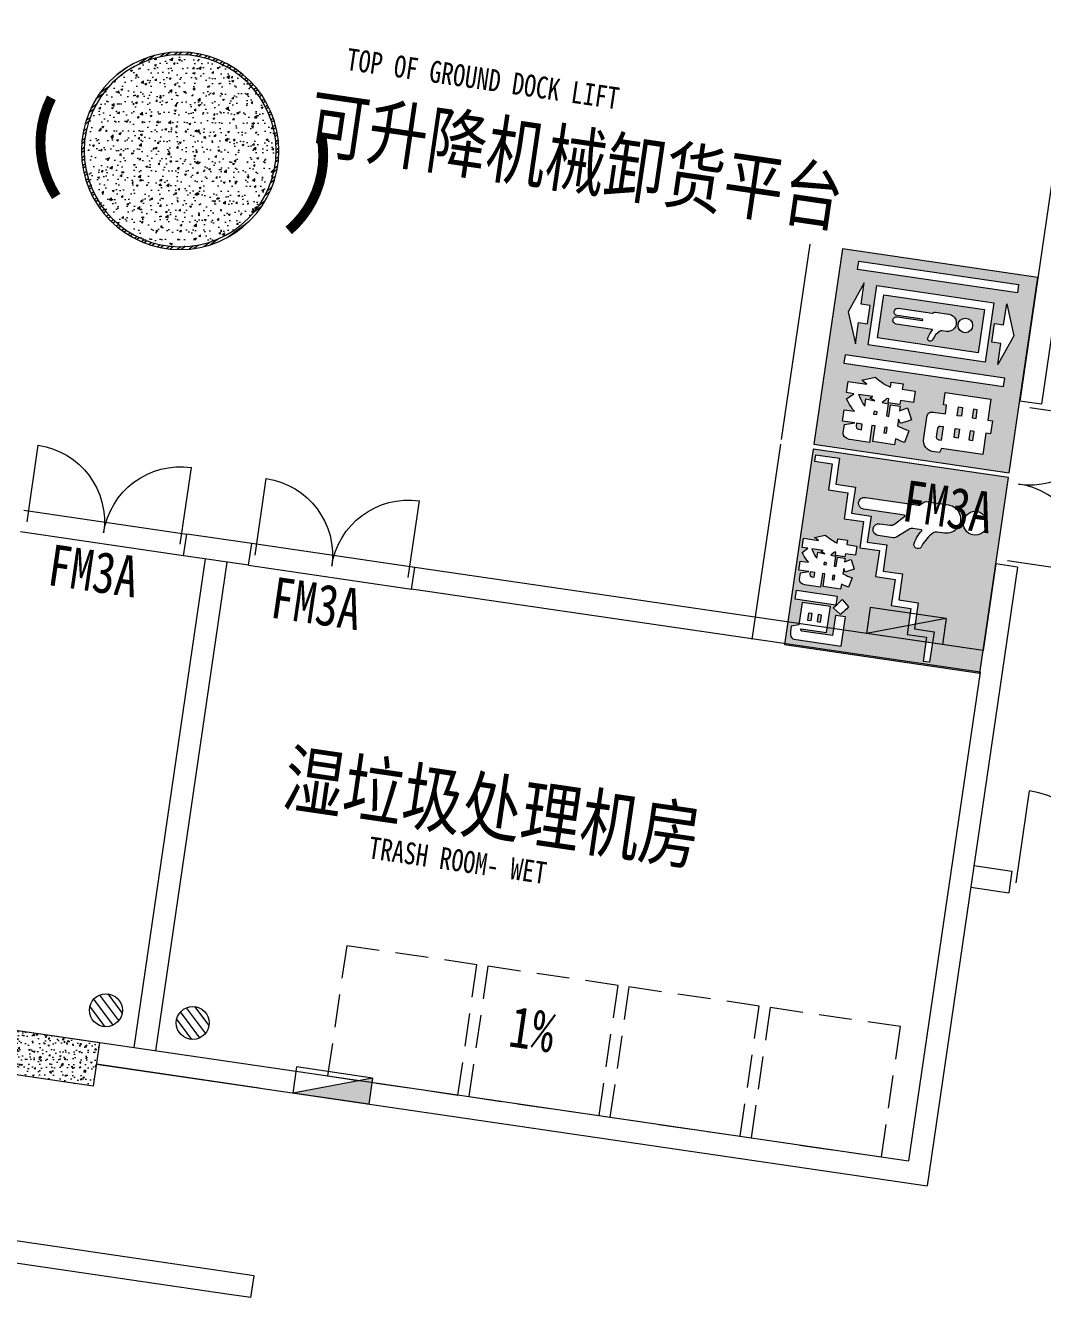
# Model space of a CAD drawing. Header units: inches. Extents: x -414268 to 632271, y -366004 to 318730.
# Drawn here: x 517953 to 527222, y 95563 to 107159 of the extents above; entities that cross this region are included whole.
import ezdxf
from ezdxf.enums import TextEntityAlignment as Align

# ---------------------------------------------------------------- set-up
doc = ezdxf.new("R2010")
doc.units = ezdxf.units.IN
doc.header["$LTSCALE"] = 1200
doc.header["$MEASUREMENT"] = 0
doc.linetypes.add('HIDDEN', pattern=[0.375, 0.25, -0.125])
doc.layers.get('0').update_dxf_attribs({"linetype": 'CONTINUOUS', "lineweight": 0})
for name, color, linetype, lineweight in [('0--PAI--', 7, 'CONTINUOUS', 0), ('0--PAI--BLUE', 5, 'CONTINUOUS', 0), ('0--弧型立面标', 7, 'CONTINUOUS', 0), ('7', 7, 'CONTINUOUS', 0), ('COL-GRID-UG-2$0$A-ANNO-DIM', 7, 'CONTINUOUS', 0), ('COL-GRID-UG-2$0$A-CORE-PAR', 7, 'CONTINUOUS', 0), ('COL-GRID-UG-2$0$A-MTRL-HTC', 7, 'CONTINUOUS', 0), ('COL-GRID-UG-2$0$STR-COMP-0', 7, 'CONTINUOUS', 0), ('COL-GRID-UG-2$0$STR-COMP-4', 7, 'CONTINUOUS', 0), ('EN-TEXT', 7, 'CONTINUOUS', 0), ('HY消火栓', 7, 'CONTINUOUS', 0), ('LEE-DL1', 7, 'CONTINUOUS', 0), ('LTP-UG1$0$2', 7, 'CONTINUOUS', 0), ('PUB_TEXT', 7, 'CONTINUOUS', 0), ('WALL', 7, 'CONTINUOUS', 0), ('WINDOW', 7, 'CONTINUOUS', 0), ('WINDOW_TEXT', 7, 'CONTINUOUS', 0)]:
    doc.layers.add(name, color=color, linetype=linetype, lineweight=lineweight)
doc.styles.add('-黑体', font='simhei.ttf', dxfattribs={"width": 0.8})
doc.styles.add('SIMPLEX', font='SIMPLEX.SHX')

# ---------------------------------------------------------------- blocks, each defined once
blk = doc.blocks.new('COL-GRID-UG-2$0$_8')
at = {"layer": 'COL-GRID-UG-2$0$STR-COMP-4'}
h = blk.add_hatch(dxfattribs=at)
h.set_pattern_fill('AR-CONC', color=251, scale=0.02, angle=8.320600316395613, style=0)
h.set_pattern_definition([(50.00000000000038, (-65.0903522020077, -5.269292141296299), (0.1434520365201508, -0.01255042699651813), [0.015, -0.165]), (355.0000000000004, (-65.0903522020077, -5.269292141296299), (-0.02775026672260095, 0.1504384267400022), [0.012, -0.132]), (100.4514000000003, (-65.07839786600769, -5.270338009296299), (0.1157018763428035, 0.1378879084121915), [0.012748038, -0.1402284224]), (46.18420000000039, (-65.0903522020077, -5.2292921412963), (0.2134482097251291, -0.0331038028658023), [0.0225, -0.2475000000000001]), (96.63560000000038, (-65.07256485300769, -5.2320508026963), (0.1869325411097395, 0.1948235741800896), [0.0191220576, -0.2103426]), (351.1842000000003, (-65.0903522020077, -5.2292921412963), (0.1869323890267243, 0.1948237201850661), [0.01800000000000001, -0.1980000000000001]), (21.00000000000039, (-65.07035220200768, -5.239292141296302), (0.1193814104236928, -0.08052377813306705), [0.015, -0.165]), (326.0000000000004, (-65.07035220200768, -5.239292141296302), (0.04866306638431545, 0.1450300090093709), [0.012, -0.132]), (71.45140000000038, (-65.06040375540769, -5.2460024624963), (0.1680445257162976, 0.06450609934199153), [0.012748038, -0.1402284224]), (37.50000000000041, (-65.0903522020077, -5.269292141296299), (0.002431971063457723, 0.06657877076626231), [0, -0.1304, 0, -0.134, 0, -0.1325]), (7.500000000000348, (-65.0903522020077, -5.269292141296299), (0.05261390748842924, 0.07888234237647238), [0, -0.07640000000000001, 0, -0.1274, 0, -0.05050000000000001]), (327.5000000000003, (-65.13495220200768, -5.269292141296299), (0.1067644872344819, -0.004510974346875299), [0, -0.05000000000000002, 0, -0.156, 0, -0.207]), (317.5000000000003, (-65.15495220200769, -5.269292141296301), (0.1166372338684771, 0.02002099646646426), [0, -0.06500000000000002, 0, -0.1036, 0, -0.147])])
h.paths.add_polyline_path([(0.4500000000000597, -0.2000000000000028), (-0.4500000000000455, -0.2000000000000135), (-0.4500000000000313, 0.1999999999999922), (0.4500000000000455, 0.2000000000000028)])
at = {"layer": 'COL-GRID-UG-2$0$STR-COMP-0'}
blk.add_lwpolyline([(0.4500000000000597, -0.2000000000000028), (-0.4500000000000455, -0.2000000000000135), (-0.4500000000000313, 0.1999999999999922), (0.4500000000000455, 0.2000000000000028)], close=True, dxfattribs=at)
blk = doc.blocks.new('COL-GRID-UG-2$0$COL_1_8')
at = {"layer": 'COL-GRID-UG-2$0$A-MTRL-HTC'}
h = blk.add_hatch(dxfattribs=at)
h.set_pattern_fill('STEEL', color=256, scale=0.5, style=0)
h.set_pattern_definition([(315, (21.45000000000017, -21.45000000000019), (-0.04419417382415922, -0.04419417382415921), []), (315, (21.45000000000017, -21.48125000000019), (-0.04419417382415922, -0.04419417382415921), [])])
edge = h.paths.add_edge_path(flags=16)
edge.add_arc((-8.881784197001252e-16, 0), 0.8749999999999984, 0, 360)
edge = h.paths.add_edge_path()
edge.add_arc((-8.881784197001252e-16, 0), 0.8999999999999985, 0, 360)
h = blk.add_hatch(dxfattribs=at)
h.set_pattern_fill('AR-CONC', color=256, scale=0.025, style=0)
h.set_pattern_definition([(310, (21.45000000000017, -21.45000000000019), (0.1793150456501884, 0.01568803374564876), [0.01875, -0.20625]), (5.000000000000026, (21.45000000000017, -21.45000000000019), (-0.03468783340325002, -0.188048033425003), [0.015, -0.165]), (259.5486, (21.46494292000016, -21.44869266500019), (0.1446273454285054, -0.1723598855152384), [0.01593504749999999, -0.1752855279999999]), (313.8158, (21.45000000000017, -21.5000000000002), (0.2668102621564111, 0.04137975358225449), [0.02812499999999999, -0.3093749999999999]), (263.3644, (21.47223418625017, -21.4965516732502), (0.2336656763871758, -0.2435294677251105), [0.02390257199999999, -0.26292825]), (8.815800000000026, (21.45000000000017, -21.5000000000002), (0.2336654862834068, -0.2435296502313312), [0.0225, -0.2475]), (339, (21.47500000000016, -21.48750000000018), (0.1492267630296154, 0.1006547226663347), [0.01874999999999999, -0.2062499999999999]), (34, (21.47500000000016, -21.48750000000018), (0.06082883298039541, -0.1812875112617133), [0.015, -0.165]), (288.5486, (21.48743555825017, -21.4791120985002), (0.2100556571453725, -0.08063262417748812), [0.01593504749999999, -0.1752855279999999]), (322.5, (21.45000000000017, -21.45000000000019), (0.003039963829322657, -0.08322346345782788), [0, -0.163, 0, -0.1675, 0, -0.165625]), (352.5, (21.45000000000017, -21.45000000000019), (0.06576738436053713, -0.09860292797059007), [0, -0.0955, 0, -0.15925, 0, -0.063125]), (32.50000000000005, (21.39425000000017, -21.45000000000019), (0.1334556090431022, 0.005638717933594935), [0, -0.06249999999999999, 0, -0.195, 0, -0.2587499999999999]), (42.50000000000004, (21.36925000000016, -21.45000000000019), (0.1457965423355966, -0.02502624558307943), [0, -0.08124999999999999, 0, -0.1295, 0, -0.18375])])
edge = h.paths.add_edge_path()
edge.add_arc((-8.881784197001252e-16, 0), 0.8749999999999984, 0, 360)
at = {"layer": 'COL-GRID-UG-2$0$A-CORE-PAR'}
for radius in [0.8999999999999985, 0.8749999999999984]:
    blk.add_circle((-8.881784197001252e-16, 0), radius, dxfattribs=at)
blk = doc.blocks.new('HY')
for p, q in [((0, 0), (0.2400000000000055, -1.77635683940025e-15)), ((0, 0), (0.2400000000000038, -0.6999999999999993)), ((1.77635683940025e-15, -1.77635683940025e-15), (0, -0.6999999999999993)), ((0.240000000000002, -1.77635683940025e-15), (0.2400000000000002, -0.6999999999999993)), ((0, -0.6999999999999993), (0.2400000000000038, -0.6999999999999993))]:
    blk.add_line(p, q)
blk.add_solid([(1.77635683940025e-15, -5.329070518200751e-15), (0.2400000000000055, -1.77635683940025e-15), (0.2400000000000002, -0.6999999999999993)])
blk = doc.blocks.new('_DBLK1')
for p, q in [((-0.47, 0), (-0.47, -0.47)), ((0.4699999999999999, 0), (0.4699999999999999, -0.47))]:
    blk.add_line(p, q)
for centre, start, end in [((-0.47, 0), 270, 0), ((0.4699999999999999, 0), 180, 270)]:
    blk.add_arc(centre, 0.47, start, end)
at = {"layer": 'WINDOW_TEXT', "style": 'SIMPLEX', "flags": 9}
blk.add_attdef('A', text='', height=1, dxfattribs=at).set_placement((0, 1.5), align=Align.MIDDLE)
blk = doc.blocks.new('A$C345525A8')
at = {"layer": '0--PAI--BLUE'}
h = blk.add_hatch(color=256, dxfattribs=at)
h.paths.add_polyline_path([(2.405579289188609e-05, 700.0000090901085), (2.405579289188609e-05, 100.0000090901085), (600.0000240557929, 100.0000090901085), (600.0000240557929, 700.0000090901085)])
h.paths.add_polyline_path([(590.0000240557929, 544.0000090901049), (496.0000240557856, 544.0000090901049), (496.0000240557856, 484.0000090901049), (416.0000240557856, 484.0000090901049), (416.0000240557856, 424.0000090901049), (336.0000240557856, 424.0000090901049), (336.0000240557856, 364.0000090901049), (256.0000240557856, 364.0000090901049), (256.0000240557856, 304.0000090901049), (176.0000240557856, 304.0000090901049), (176.0000240557856, 244.0000090901049), (96.00002405578562, 244.0000090901049), (96.00002405578562, 184.0000090901049), (16.00002405578562, 184.0000090901049), (16.00002405578562, 110.0000090901085), (36.00002405578562, 110.0000090901085), (36.00002405578562, 164.0000090901049), (116.0000240557856, 164.0000090901049), (116.0000240557856, 224.0000090901049), (196.0000240557856, 224.0000090901049), (196.0000240557856, 284.0000090901049), (276.0000240557856, 284.0000090901049), (276.0000240557856, 344.0000090901049), (356.0000240557856, 344.0000090901049), (356.0000240557856, 404.0000090901049), (436.0000240557856, 404.0000090901049), (436.0000240557856, 464.0000090901049), (516.0000240557856, 464.0000090901049), (516.0000240557856, 524.0000090901049), (590.0000240557929, 524.0000090901049)], flags=16)
h.paths.add_polyline_path([(431.6730947455653, 236.7470913468824), (459.4488462519075, 236.7470913468824), (459.4488462519075, 112.1682407861699), (431.6730947455726, 112.1682407861699)], flags=16)
h.paths.add_polyline_path([(466.2837170414277, 134.8541948960592), (535.1656418067068, 134.8541948960592), (541.8066155525448, 112.1682407861699), (549.950291386871, 112.1682407861699), (559.5966693096634, 112.6045091344349), (567.3525510566396, 113.9133141792372), (573.2664108886966, 116.0946559205731), (577.2897745449445, 119.1485343584427), (579.4711162862804, 123.0264752319272), (579.9073846345418, 126.1773021916342), (579.9073846345418, 271.2122908599849), (490.0845791524407, 271.2122908599849), (490.0845791524407, 240.7704550031231), (552.1316331281996, 240.7704550031231), (552.1316331281996, 146.0032749073289), (549.3201259949274, 142.6585509039469), (545.975401991549, 142.6585509039469), (545.9754019915417, 221.2838021138596), (466.2837170414277, 221.2838021138596)], flags=16)
h.paths.add_polyline_path([(446.166898760217, 248.8171823156081), (439.8167705798842, 253.42223710287), (458.9641036427201, 276.2051397345967), (465.1688090402968, 271.5516106864161), (471.9552055688982, 266.3648647681257), (477.6751683572875, 261.90523276362), (482.280223144553, 258.1727146728881), (485.7218956697689, 255.2642590177747), (468.9498013919438, 230.4454374274719), (467.8833676517388, 231.3664483849243), (462.9874672989608, 235.5837090848363), (457.752247119759, 239.8979183065894), (452.177707114126, 244.30907605018)], flags=16)
h.paths.add_polyline_path([(300.3563219171774, 210.0862478416711), (301.3742813964636, 209.2621854060562), (305.833913400973, 205.2872960107343), (311.3599791456872, 199.9551273096913), (312.523361407737, 214.5943541070992), (342.4804546554078, 214.5943541070992), (342.4804546554078, 220.7505852437571), (314.3653833226417, 220.7505852437571), (314.3653833226417, 244.5999216156924), (325.1751435074766, 244.5999216156924), (322.3151621132856, 250.1259873604067), (318.8734895880625, 256.3306927579833), (315.189445758253, 262.7292951992349), (342.6258774381567, 276.2051397345967), (342.7228259599942, 276.0597169518405), (347.2309322254296, 267.7221440738467), (350.9149760552391, 260.7903247624927), (353.7749574494374, 255.1673104959373), (355.7624021470983, 250.9015755351065), (345.6312816151185, 244.5999216156924), (361.9186332837562, 244.5999216156924), (363.8576037204912, 249.8836160558167), (365.7480998963147, 256.0883214533933), (366.6691108537707, 259.2876226740154), (368.2687614640818, 265.9285964198607), (369.9168863353116, 273.8783752105046), (399.7285568002335, 267.7221440738467), (399.6800825393148, 267.479772769253), (398.1773804508412, 260.2086336314678), (396.5777298405301, 253.3252885810325), (394.8811307083815, 246.7327890961096), (394.2024910555192, 244.5999216156924), (408.8417178529198, 244.5999216156924), (408.8417178529198, 190.7934919960826), (370.25620616175, 190.7934919960826), (370.25620616175, 183.2799815537037), (412.1864418563055, 183.2799815537073), (412.1864418563055, 140.8165289890421), (411.7986477689556, 133.7392868949319), (410.2474714195632, 126.6135705399029), (407.4359642862837, 121.3783503606974), (403.412600630043, 118.0821006182341), (398.2258547117526, 116.6763470515943), (378.0605621696304, 116.6763470515943), (370.25620616175, 141.1558488154697), (370.25620616175, 110.8594357413676), (342.4804546554078, 110.8594357413676), (342.4804546554078, 136.6477425500452), (339.8143703048845, 133.351492807582), (337.6330285635486, 130.9762540225711), (333.0279737762903, 126.4196734962279), (327.7442793361624, 121.8630929698811), (321.878893765017, 117.3549867044567), (315.3348685410092, 112.8468804390286), (300.3563219171774, 128.1647468892952), (300.3563219171774, 110.8594357413676), (272.5805704108352, 110.8594357413676), (272.5805704108352, 156.6676123094112), (271.9504050188916, 155.5042300473688), (268.6056810155133, 149.396473171626), (265.0670599684527, 142.9978707303781), (253.2878145652503, 174.3122432837699), (255.7600018720914, 178.4325554618481), (259.5409942237384, 185.0735292076934), (262.8857182271167, 191.4236573880262), (265.7941738822337, 197.4829400028466), (268.2663611890821, 203.2998513130733), (269.8175375384744, 207.2747407083953), (272.0958278016478, 214.1096114979118), (259.1047258754697, 214.1096114979118), (259.1047258754697, 243.2426423099714), (272.5805704108352, 243.2426423099714), (272.5805704108352, 274.7509119070382), (300.3563219171774, 274.7509119070382), (300.3563219171774, 243.2426423099714), (310.3420196663938, 243.2426423099714), (310.3420196663938, 214.1096114979118), (300.3563219171701, 214.1096114979118)], flags=16)
h.paths.add_polyline_path([(495.3682735925686, 187.9819848628067), (516.8423711794894, 187.9819848628067), (516.8423711794894, 198.7917450476452), (495.3682735925686, 198.7917450476452)], flags=0)
h.paths.add_polyline_path([(495.3682735925686, 158.6550570070722), (516.8423711794894, 158.6550570070722), (516.8423711794894, 169.4648171919143), (495.3682735925686, 169.4648171919143)], flags=0)
h.paths.add_polyline_path([(383.7320506971009, 220.7505852437571), (370.25620616175, 220.7505852437571), (370.25620616175, 214.5943541070992), (383.7320506971082, 214.5943541070992)], flags=0)
h.paths.add_polyline_path([(384.4106903499633, 152.304928826743), (384.4106903499633, 159.4791194426907), (370.25620616175, 159.4791194426907), (370.25620616175, 145.3246352544666), (377.4303967776941, 145.3246352544666), (382.1808743477159, 146.6819145601876)], flags=0)
h.paths.add_polyline_path([(335.1608412567002, 183.2799815537073), (342.4804546554078, 183.2799815537073), (342.4804546554078, 190.7934919960826), (335.7910066486511, 190.7934919960826)], flags=0)
h.paths.add_polyline_path([(308.4999977514963, 159.4791194426907), (310.0026998399699, 181.7772794652301), (305.0098509653544, 168.7861775390556), (304.5251083561743, 169.4648171919143), (300.3563219171774, 175.1363057193848), (300.3563219171774, 139.847043770671), (305.4945935745418, 142.9493964694593), (311.9901445376308, 147.2151314302937), (317.4192617605077, 151.1415465646969), (321.8304195040982, 154.8255903945064), (326.338525769519, 159.4791194426907)], flags=0)
edge = h.paths.add_edge_path(flags=16)
edge.add_line((158.7598999313486, 404.2981192661282), (158.7598999313486, 278.7236530746231))
edge.add_arc((140.6158999313411, 278.7236530746231), 18.14400000000387, -180, 0, ccw=False)
edge.add_line((122.4718999313336, 278.7236530746231), (122.4718999313336, 441.2037816170305))
edge.add_arc((113.4718999313336, 441.2037816170305), 9, 359.9999999999971, 404.9999999999749)
edge.add_line((119.8358609620191, 447.5677426477087), (111.225653560643, 456.1779500490811))
edge.add_arc((117.5896145913284, 462.541911079752), 8.999999999997097, 179.9999999999645, 224.9999999999555, ccw=False)
edge.add_line((108.5896145913284, 462.5419110797593), (108.5896145913284, 531.6818303194341))
edge.add_arc((151.8187572613388, 531.6818303194304), 43.22914267000306, -5.5138116294983774e-12, 179.9999999999956, ccw=False)
edge.add_line((195.0478999313345, 531.6818303194268), (195.0478999313345, 509.8407526930168))
edge.add_arc((213.0478999313054, 509.8407526931078), 17.99999999996362, 180.0000000002891, 223.7430230016594)
edge.add_arc((278.242311893955, 572.2356126503437), 108.2409546726554, 223.7430230013552, 251.0649638547712)
edge.add_arc((240.5128038934417, 457.2642605388428), 12.85450880957776, -80.86321042777348, 78.30440369579571, ccw=False)
edge.add_arc((262.822028152812, 560.0014307051206), 117.1944986343046, 236.3285316040484, 260.0409935117252, ccw=False)
edge.add_arc((196.8478999313083, 460.9706016131749), 1.79999999998124, 56.3285316037433, 179.9999999997503)
edge.add_line((195.04789993132, 460.9706016131859), (195.0478999313273, 434.9401547012421))
edge.add_arc((213.0478999313345, 434.9401547012385), 18, 179.9999999999874, 220.7429166670534)
edge.add_line((199.4102777338267, 423.1921650520198), (226.0638219926914, 392.2514698624618))
edge.add_arc((213.335899931335, 379.5235478011055), 17.99999999999999, -1.1311840353300795e-11, 44.99999999999028, ccw=False)
edge.add_line((231.335899931335, 379.5235478011018), (231.335899931335, 333.977766748445))
edge.add_arc((213.1918999313348, 333.9777667484414), 18.14399999999659, -179.99999999999466, 5.115907697472721e-12, ccw=False)
edge.add_line((195.0478999313345, 333.9777667484414), (195.0478999313127, 364.8998595557241))
edge.add_arc((177.04789993132, 364.8998595557059), 18, 4.99389492385525e-11, 45.0000000000233)
edge.add_line((189.7758219926691, 377.6277816170696), (161.8326921374755, 405.5709114722631))
edge.add_arc((160.5598999313443, 404.2981192661282), 1.799999999996751, 45.0000000000998, 180.0000000000109)
edge = h.paths.add_edge_path(flags=16)
edge.add_arc((151.8187572613388, 620.1989729894267), 36.2879999999912, 0, 360)
at = {"layer": '0--PAI--'}
for p, q in [((590.0000240557929, 544.0000090901049), (590.0000240557929, 524.0000090901049)), ((16.00002405578562, 110.0000090901085), (36.00002405578562, 110.0000090901085))]:
    blk.add_line(p, q, dxfattribs=at)
for points in [[(2.405579289188609e-05, 700.0000090901085), (2.405579289188609e-05, 100.0000090901085), (600.0000240557929, 100.0000090901085), (600.0000240557929, 700.0000090901085)], [(300.3563219171774, 210.0862478416711), (301.3742813964636, 209.2621854060562), (305.833913400973, 205.2872960107343), (311.3599791456872, 199.9551273096913), (312.523361407737, 214.5943541070992), (342.4804546554078, 214.5943541070992), (342.4804546554078, 220.7505852437571), (314.3653833226417, 220.7505852437571), (314.3653833226417, 244.5999216156924), (325.1751435074766, 244.5999216156924), (322.3151621132856, 250.1259873604067), (318.8734895880625, 256.3306927579833), (315.189445758253, 262.7292951992349), (342.6258774381567, 276.2051397345967), (342.7228259599942, 276.0597169518405), (347.2309322254296, 267.7221440738467), (350.9149760552391, 260.7903247624927), (353.7749574494374, 255.1673104959373), (355.7624021470983, 250.9015755351065), (345.6312816151185, 244.5999216156924), (361.9186332837562, 244.5999216156924), (363.8576037204912, 249.8836160558167), (365.7480998963147, 256.0883214533933), (366.6691108537707, 259.2876226740154), (368.2687614640818, 265.9285964198607), (369.9168863353116, 273.8783752105046), (399.7285568002335, 267.7221440738467), (399.6800825393148, 267.479772769253), (398.1773804508412, 260.2086336314678), (396.5777298405301, 253.3252885810325), (394.8811307083815, 246.7327890961096), (394.2024910555192, 244.5999216156924), (408.8417178529198, 244.5999216156924), (408.8417178529198, 190.7934919960826), (370.25620616175, 190.7934919960826), (370.25620616175, 183.2799815537037), (412.1864418563055, 183.2799815537073), (412.1864418563055, 140.8165289890421), (411.7986477689556, 133.7392868949319), (410.2474714195632, 126.6135705399029), (407.4359642862837, 121.3783503606974), (403.412600630043, 118.0821006182341), (398.2258547117526, 116.6763470515943), (378.0605621696304, 116.6763470515943), (370.25620616175, 141.1558488154697), (370.25620616175, 110.8594357413676), (342.4804546554078, 110.8594357413676), (342.4804546554078, 136.6477425500452), (339.8143703048845, 133.351492807582), (337.6330285635486, 130.9762540225711), (333.0279737762903, 126.4196734962279), (327.7442793361624, 121.8630929698811), (321.878893765017, 117.3549867044567), (315.3348685410092, 112.8468804390286), (300.3563219171774, 128.1647468892952), (300.3563219171774, 110.8594357413676), (272.5805704108352, 110.8594357413676), (272.5805704108352, 156.6676123094112), (271.9504050188916, 155.5042300473688), (268.6056810155133, 149.396473171626), (265.0670599684527, 142.9978707303781), (253.2878145652503, 174.3122432837699), (255.7600018720914, 178.4325554618481), (259.5409942237384, 185.0735292076934), (262.8857182271167, 191.4236573880262), (265.7941738822337, 197.4829400028466), (268.2663611890821, 203.2998513130733), (269.8175375384744, 207.2747407083953), (272.0958278016478, 214.1096114979118), (259.1047258754697, 214.1096114979118), (259.1047258754697, 243.2426423099714), (272.5805704108352, 243.2426423099714), (272.5805704108352, 274.7509119070382), (300.3563219171774, 274.7509119070382), (300.3563219171774, 243.2426423099714), (310.3420196663938, 243.2426423099714), (310.3420196663938, 214.1096114979118), (300.3563219171701, 214.1096114979118)], [(446.166898760217, 248.8171823156081), (439.8167705798842, 253.42223710287), (458.9641036427201, 276.2051397345967), (465.1688090402968, 271.5516106864161), (471.9552055688982, 266.3648647681257), (477.6751683572875, 261.90523276362), (482.280223144553, 258.1727146728881), (485.7218956697689, 255.2642590177747), (468.9498013919438, 230.4454374274719), (467.8833676517388, 231.3664483849243), (462.9874672989608, 235.5837090848363), (457.752247119759, 239.8979183065894), (452.177707114126, 244.30907605018)], [(466.2837170414277, 134.8541948960592), (535.1656418067068, 134.8541948960592), (541.8066155525448, 112.1682407861699), (549.950291386871, 112.1682407861699), (559.5966693096634, 112.6045091344349), (567.3525510566396, 113.9133141792372), (573.2664108886966, 116.0946559205731), (577.2897745449445, 119.1485343584427), (579.4711162862804, 123.0264752319272), (579.9073846345418, 126.1773021916342), (579.9073846345418, 271.2122908599849), (490.0845791524407, 271.2122908599849), (490.0845791524407, 240.7704550031231), (552.1316331281996, 240.7704550031231), (552.1316331281996, 146.0032749073289), (549.3201259949274, 142.6585509039469), (545.975401991549, 142.6585509039469), (545.9754019915417, 221.2838021138596), (466.2837170414277, 221.2838021138596)], [(431.6730947455653, 236.7470913468824), (459.4488462519075, 236.7470913468824), (459.4488462519075, 112.1682407861699), (431.6730947455726, 112.1682407861699)], [(383.7320506971009, 220.7505852437571), (370.25620616175, 220.7505852437571), (370.25620616175, 214.5943541070992), (383.7320506971082, 214.5943541070992)], [(495.3682735925686, 187.9819848628067), (516.8423711794894, 187.9819848628067), (516.8423711794894, 198.7917450476452), (495.3682735925686, 198.7917450476452)], [(308.4999977514963, 159.4791194426907), (310.0026998399699, 181.7772794652301), (305.0098509653544, 168.7861775390556), (304.5251083561743, 169.4648171919143), (300.3563219171774, 175.1363057193848), (300.3563219171774, 139.847043770671), (305.4945935745418, 142.9493964694593), (311.9901445376308, 147.2151314302937), (317.4192617605077, 151.1415465646969), (321.8304195040982, 154.8255903945064), (326.338525769519, 159.4791194426907)], [(335.1608412567002, 183.2799815537073), (342.4804546554078, 183.2799815537073), (342.4804546554078, 190.7934919960826), (335.7910066486511, 190.7934919960826)], [(384.4106903499633, 152.304928826743), (384.4106903499633, 159.4791194426907), (370.25620616175, 159.4791194426907), (370.25620616175, 145.3246352544666), (377.4303967776941, 145.3246352544666), (382.1808743477159, 146.6819145601876)], [(495.3682735925686, 158.6550570070722), (516.8423711794894, 158.6550570070722), (516.8423711794894, 169.4648171919143), (495.3682735925686, 169.4648171919143)]]:
    blk.add_lwpolyline(points, close=True, dxfattribs=at)
for points in [[(16.00002405578562, 110.0000090901085), (16.00002405578562, 184.0000090901049), (96.00002405578562, 184.0000090901049), (96.00002405578562, 244.0000090901049), (176.0000240557856, 244.0000090901049), (176.0000240557856, 304.0000090901049), (256.0000240557856, 304.0000090901049), (256.0000240557856, 364.0000090901049), (336.0000240557856, 364.0000090901049), (336.0000240557856, 424.0000090901049), (416.0000240557856, 424.0000090901049), (416.0000240557856, 484.0000090901049), (496.0000240557856, 484.0000090901049), (496.0000240557856, 544.0000090901049), (590.0000240557929, 544.0000090901049)], [(36.00002405578562, 110.0000090901085), (36.00002405578562, 164.0000090901049), (116.0000240557856, 164.0000090901049), (116.0000240557856, 224.0000090901049), (196.0000240557856, 224.0000090901049), (196.0000240557856, 284.0000090901049), (276.0000240557856, 284.0000090901049), (276.0000240557856, 344.0000090901049), (356.0000240557856, 344.0000090901049), (356.0000240557856, 404.0000090901049), (436.0000240557856, 404.0000090901049), (436.0000240557856, 464.0000090901049), (516.0000240557856, 464.0000090901049), (516.0000240557856, 524.0000090901049), (590.0000240557929, 524.0000090901049)]]:
    blk.add_lwpolyline(points, dxfattribs=at)
blk.add_lwpolyline([(158.7598999313486, 404.2981192661282), (158.7598999313486, 278.7236530746231, -0.9999999999999999), (122.4718999313336, 278.7236530746231), (122.4718999313336, 441.2037816170305, 0.1989123673795435), (119.8358609620191, 447.5677426477087), (111.225653560643, 456.1779500490811, -0.1989123673795669), (108.5896145913284, 462.5419110797593), (108.5896145913284, 531.6818303194341, -1.00000000000001), (195.0478999313345, 531.6818303194268), (195.0478999313418, 509.8407526930168, 0.1932169226587883), (200.0438329910248, 497.3951011227182, 0.1197824476978169), (243.1185675033412, 469.8518890980595, -0.8329292141941118), (242.5539977271983, 444.5728490937508, -0.1038359205590681), (197.8458740575152, 462.4686161803111, 0.5989112694497052), (195.04789993132, 460.9706016131859), (195.0478999313345, 434.9401547012421, 0.1796712742229802), (199.4102777338267, 423.1921650520198), (226.0638219926914, 392.2514698624618, -0.1989123673796645), (231.335899931335, 379.5235478011018), (231.335899931335, 333.977766748445, -0.9999999999999999), (195.0478999313345, 333.9777667484414), (195.04789993132, 364.8998595557241, 0.198912367379534), (189.7758219926691, 377.6277816170696), (161.8326921374755, 405.5709114722631, 0.6681786379189388)], format="xyb", close=True, dxfattribs=at)
blk.add_circle((151.8187572613388, 620.1989729894267), 36.2879999999912, dxfattribs=at)
at = {"layer": '7'}
blk.add_lwpolyline([(2.405579289188609e-05, 9.09010850591585e-06), (600.0000240557929, 9.09010850591585e-06)], dxfattribs=at)
blk = doc.blocks.new('A$C3FB71E46')
at = {"layer": '0--PAI--BLUE'}
h = blk.add_hatch(color=256, dxfattribs=at)
edge = h.paths.add_edge_path(flags=0)
edge.add_arc((244.2265186793375, 466.5068638620141), 71.61886027652905, 236.32853160400958, 258.7037237437576, ccw=False)
edge.add_arc((203.9089958772602, 405.9880238613841), 1.10000000000129, 56.32853160432502, 180)
edge.add_line((202.8089958772616, 405.9880238613841), (202.8089958772616, 294.6148886433803))
edge.add_arc((191.7209958772582, 294.6148886433803), 11.08800000000338, -180, 0, ccw=False)
edge.add_line((180.6329958772549, 294.6148886433803), (180.6329958772549, 371.3548402048546))
edge.add_arc((178.5672967044811, 371.3548402048546), 2.065699172777386, 0, 180)
edge.add_line((176.5015975317074, 371.3548402048546), (176.5015975317074, 294.6148886433803))
edge.add_arc((165.4135975316967, 294.6148886433803), 11.08800000000338, -180, 0, ccw=False)
edge.add_line((154.3255975316933, 294.6148886433803), (154.3255975317006, 398.246805657167))
edge.add_arc((149.3255975316933, 398.246805657167), 5.000000000005457, 0, 45.00000000001474)
edge.add_line((152.8611314376321, 401.7823395631058), (151.5842897618495, 403.0591812388811))
edge.add_arc((155.4733770583698, 406.9482685353942), 5.499999999989353, 179.9999999999242, 224.9999999999196, ccw=False)
edge.add_line((149.9733770583844, 406.9482685354014), (149.9733770583844, 449.2004414041003))
edge.add_arc((176.391186467823, 449.2004414041003), 26.41780940944227, -1.5802470443304628e-11, 180, ccw=False)
edge.add_line((202.8089958772689, 449.200441404093), (202.8089958772762, 435.8531161879509))
edge.add_arc((213.8089958772543, 435.8531161880092), 10.99999999997817, 180.0000000003032, 223.7430230016553)
edge.add_arc((253.6500254099956, 473.9833083840931), 66.14725007774186, 223.743023001345, 251.2405663439351)
edge.add_arc((231.8652397702535, 403.7291788475268), 7.637996105977993, -102.61090736685702, 86.15536940909118, ccw=False)
h.paths.add_polyline_path([(317.6012560640957, 154.6244338827601), (343.0720853264356, 154.6244338827601), (343.0720853264356, 645.3755979158741), (317.6012560640957, 645.3755979158741)], flags=16)
h.paths.add_polyline_path([(55.5533967740048, 154.6244338827601), (30.08256751166482, 154.6244338827601), (30.08256751166482, 645.3755979158741), (55.5533967740048, 645.3755979158741)], flags=16)
h.paths.add_polyline_path([(252.67111009582, 245.1465155439364), (120.4835427422804, 245.1465155439364), (120.4835427422877, 554.1230426020047), (252.6711100958128, 554.1230426020047)], flags=0)
h.paths.add_polyline_path([(277.6711100958346, 220.1465155439364), (95.48354274227313, 220.1465155439364), (95.48354274229496, 579.1230426020047), (277.6711100958128, 579.1230426020047)], flags=16)
h.paths.add_polyline_path([(554.8196001493634, 371.9693006336893), (552.9842985562718, 362.8692635679326), (550.996055163756, 354.2280519004562), (548.8548699718158, 346.0456656312454), (548.0136900749785, 343.3309486914659), (566.3284705560582, 343.3309486914659), (566.3284705560582, 276.113027844418), (518.075332837645, 276.113027844418), (518.075332837645, 266.7453426296706), (570.4961345903721, 266.7453426296706), (570.4961345903721, 213.6363027795378), (569.9990737422486, 204.8039138627792), (568.0490657995833, 195.8568185964468), (564.5314044128172, 189.3185566710454), (559.5607959315239, 185.1891280865893), (553.0225340061297, 183.4685328430642), (527.8636080008146, 183.4685328430642), (518.075332837645, 214.0568927279528), (518.075332837645, 176.1655619205485), (483.3193089184351, 176.1655619205485), (483.3193089184351, 208.4362815991044), (479.9928247809585, 204.2686175647905), (477.3163432910296, 201.3244879258709), (471.5427903627569, 195.6274058973067), (464.9662929875049, 189.9685593186005), (457.5868511652807, 184.3097127398942), (449.4427003459277, 178.689101611053), (430.7073299164331, 197.8450619889627), (430.7073299164331, 176.1655619205485), (395.9895414470811, 176.1655619205485), (395.9895414470811, 233.4422658050025), (395.186597000109, 231.9893187104681), (391.0571684156457, 224.3422287392459), (386.6218562323338, 216.3510197193245), (371.8629725878782, 255.5041203719738), (374.960044026222, 260.6659061025566), (379.7012398083752, 268.9629987213266), (383.8689038426965, 276.9159722914046), (387.5012715790217, 284.486591362911), (390.5601075675149, 291.7130913857109), (392.5483509600308, 296.7219353168621), (395.3395387995261, 305.2484406347794), (379.1277080605432, 305.2484406347794), (379.127708060536, 341.6868243476492), (395.9895414470811, 341.6868243476492), (395.9895414470811, 381.031102249588), (430.7073299164331, 381.031102249588), (430.7073299164331, 341.6868243476492), (443.2103220193821, 341.6868243476492), (443.2103220193821, 305.2484406347794), (430.7073299164331, 305.2484406347794), (430.7073299164331, 300.2395967036282), (431.9690997616854, 299.2072395575087), (437.5514754406759, 294.2366310762154), (444.4338564147765, 287.5454273513969), (445.8868035093037, 305.8602078324766), (483.3193089184351, 305.8602078324766), (483.3193089184351, 313.5837687034073), (448.1809305006755, 313.5837687034073), (448.1809305006755, 343.3309486914659), (461.7162797497367, 343.3309486914659), (458.1221474632621, 350.2515651154245), (453.8780125292396, 358.013361436213), (449.2132876467876, 366.0428059059923), (483.5487216175752, 382.9046392925375), (483.6634279671416, 382.7134620432626), (489.3222745458479, 372.2751842325379), (493.9105285285841, 363.5575016653456), (497.4664253652008, 356.5604143416786), (499.9899650557054, 351.2456868116788), (487.2957957034741, 343.3309486914659), (507.6752904767782, 343.3309486914659), (510.1223592675742, 349.9456815165759), (512.4547217087966, 357.7074778373644), (513.6017852044752, 361.7222000722541), (515.5900285969983, 370.0192926910313), (517.6547428892227, 379.9987451034758), (554.8960710490792, 372.2751842325379)], flags=16)
h.paths.add_polyline_path([(-1.569014420965686e-05, 700.0000158993207), (-1.569014420965686e-05, 100.0000158993207), (599.9999843098558, 100.0000158993207), (599.9999843098558, 700.0000158993207)])
h.paths.add_polyline_path([(474.1810364028352, 266.7453426296706), (483.3193089184351, 266.7453426296706), (483.3193089184351, 276.113027844418), (475.0222162996652, 276.113027844418)], flags=16)
h.paths.add_polyline_path([(535.7401106711695, 228.0128319254291), (535.7401106711695, 236.9599271917687), (518.075332837645, 236.9599271917687), (518.075332837645, 219.2569139083862), (527.02242810397, 219.2569139083862), (532.9871582815249, 220.9392737020535)], flags=0)
h.paths.add_polyline_path([(534.9371662241902, 313.5837687034073), (518.075332837645, 313.5837687034073), (518.075332837645, 305.8602078324766), (534.9371662241902, 305.8602078324766)], flags=0)
h.paths.add_polyline_path([(440.9161950280104, 236.9599271917687), (442.7897320709599, 264.8718055867212), (436.5191182945564, 248.6217393978732), (435.9455865467171, 249.4246838448598), (430.7073299164331, 256.5364775180933), (430.7073299164331, 212.4127683841361), (437.1308854922536, 216.3127842694666), (445.2368008617486, 221.6275117994664), (452.0427109361408, 226.5598848309019), (457.5486157154228, 231.1481388136308), (463.1692268442712, 236.9599271917687)], flags=0)
h.paths.add_polyline_path([(93.26270681537426, 181.0484476993006), (186.5773264190502, 145.209885410266), (279.8919460227262, 181.0484476993006), (215.0290768305349, 181.0484476993006), (215.0290768305349, 209.0242725465432), (158.1255760075655, 209.0242725465432), (158.1255760075655, 181.0484476993006)], flags=16)
h.paths.add_polyline_path([(491.0428697893731, 518.6787217315868), (491.0428697893658, 531.3728910838181), (518.6871000353422, 531.3728910838181), (518.6871000353422, 518.6787217315868)], flags=0)
h.paths.add_polyline_path([(424.4749515898875, 518.6787217315868), (424.4749515898802, 531.3728910838181), (451.3162373888699, 531.3728910838181), (451.3162373888772, 518.6787217315868)], flags=0)
h.paths.add_polyline_path([(451.3162373888772, 564.4847906592113), (451.3162373888699, 576.3377801146053), (424.4749515898875, 576.3377801146053), (424.4749515898875, 564.4847906592113)], flags=0)
h.paths.add_polyline_path([(518.6871000353422, 564.4847906592113), (518.6871000353422, 576.3377801146053), (491.0428697893731, 576.3377801146053), (491.0428697893731, 564.4847906592113)], flags=0)
h.paths.add_polyline_path([(524.7283011126055, 464.9579146837496), (529.2783196454839, 466.2579199788597), (532.0312720351212, 473.7138327007997), (532.0312720351285, 482.240338018717), (491.0428697893731, 482.240338018717), (491.0428697893731, 472.0314729071324), (491.6164015372196, 468.4755760705157), (497.8870153136158, 464.9579146837496)], flags=0)
edge = h.paths.add_edge_path(flags=0)
edge.add_arc((176.391186467823, 503.2942508135384), 22.17599999999462, 0, 360)
h.paths.add_polyline_path([(93.26270681537426, 618.2211104466405), (186.5773264190502, 654.0596727356824), (279.8919460227262, 618.2211104466405), (215.0290768305349, 618.2211104466405), (215.0290768305349, 590.2452855994052), (158.1255760075655, 590.2452855994052), (158.1255760075655, 618.2211104466405)], flags=16)
h.paths.add_polyline_path([(565.1814070603723, 443.7372400136082), (561.051978475909, 437.9636870853428), (555.7372509459092, 433.4519040023151), (549.1225181208065, 430.2783616642555), (541.2842509003021, 428.3283537215975), (532.2224492844034, 427.6783510740497), (468.7898379731196, 427.6783510740497), (463.7809940419684, 428.1371764723153), (456.8603776180098, 431.0430706613843), (452.6927135836959, 436.7401526899484), (451.3162373888772, 445.1901871081427), (451.3162373888772, 482.240338018717), (424.4749515898875, 482.240338018717), (424.4749515898875, 472.2608856062725), (386.4306789830589, 472.2608856062725), (386.4306789830589, 612.7761638274824), (451.3162373888699, 612.7761638274824), (451.3162373888772, 627.114457523523), (491.0428697893731, 627.114457523523), (491.0428697893731, 612.7761638274824), (556.7696080920286, 612.7761638274824), (556.7696080920286, 485.3756449069188), (570.0755446419498, 481.3991581218797), (570.0755446419498, 466.410861778284), (569.6549546935421, 459.1461263056262), (568.0490657995833, 450.8107982369911)], flags=16)
at = {"layer": '0--PAI--'}
for points in [[(-1.569014420965686e-05, 700.0000158993207), (-1.569014420965686e-05, 100.0000158993207), (599.9999843098558, 100.0000158993207), (599.9999843098558, 700.0000158993207)], [(55.5533967740048, 154.6244338827601), (30.08256751166482, 154.6244338827601), (30.08256751166482, 645.3755979158741), (55.5533967740048, 645.3755979158741)], [(93.26270681537426, 618.2211104466405), (186.5773264190502, 654.0596727356824), (279.8919460227262, 618.2211104466405), (215.0290768305349, 618.2211104466405), (215.0290768305349, 590.2452855994052), (158.1255760075655, 590.2452855994052), (158.1255760075655, 618.2211104466405)], [(317.6012560640957, 154.6244338827601), (343.0720853264356, 154.6244338827601), (343.0720853264356, 645.3755979158741), (317.6012560640957, 645.3755979158741)], [(565.1814070603723, 443.7372400136082), (561.051978475909, 437.9636870853428), (555.7372509459092, 433.4519040023151), (549.1225181208065, 430.2783616642555), (541.2842509003021, 428.3283537215975), (532.2224492844034, 427.6783510740497), (468.7898379731196, 427.6783510740497), (463.7809940419684, 428.1371764723153), (456.8603776180098, 431.0430706613843), (452.6927135836959, 436.7401526899484), (451.3162373888772, 445.1901871081427), (451.3162373888772, 482.240338018717), (424.4749515898875, 482.240338018717), (424.4749515898875, 472.2608856062725), (386.4306789830589, 472.2608856062725), (386.4306789830589, 612.7761638274824), (451.3162373888699, 612.7761638274824), (451.3162373888772, 627.114457523523), (491.0428697893731, 627.114457523523), (491.0428697893731, 612.7761638274824), (556.7696080920286, 612.7761638274824), (556.7696080920286, 485.3756449069188), (570.0755446419498, 481.3991581218797), (570.0755446419498, 466.410861778284), (569.6549546935421, 459.1461263056262), (568.0490657995833, 450.8107982369911)], [(277.6711100958346, 220.1465155439364), (95.48354274227313, 220.1465155439364), (95.48354274229496, 579.1230426020047), (277.6711100958128, 579.1230426020047)], [(252.67111009582, 245.1465155439364), (120.4835427422804, 245.1465155439364), (120.4835427422877, 554.1230426020047), (252.6711100958128, 554.1230426020047)], [(451.3162373888772, 564.4847906592113), (451.3162373888699, 576.3377801146053), (424.4749515898875, 576.3377801146053), (424.4749515898875, 564.4847906592113)], [(518.6871000353422, 564.4847906592113), (518.6871000353422, 576.3377801146053), (491.0428697893731, 576.3377801146053), (491.0428697893731, 564.4847906592113)], [(424.4749515898875, 518.6787217315868), (424.4749515898802, 531.3728910838181), (451.3162373888699, 531.3728910838181), (451.3162373888772, 518.6787217315868)], [(491.0428697893731, 518.6787217315868), (491.0428697893658, 531.3728910838181), (518.6871000353422, 531.3728910838181), (518.6871000353422, 518.6787217315868)], [(524.7283011126055, 464.9579146837496), (529.2783196454839, 466.2579199788597), (532.0312720351212, 473.7138327007997), (532.0312720351285, 482.240338018717), (491.0428697893731, 482.240338018717), (491.0428697893731, 472.0314729071324), (491.6164015372196, 468.4755760705157), (497.8870153136158, 464.9579146837496)], [(554.8196001493634, 371.9693006336893), (552.9842985562718, 362.8692635679326), (550.996055163756, 354.2280519004562), (548.8548699718158, 346.0456656312454), (548.0136900749785, 343.3309486914659), (566.3284705560582, 343.3309486914659), (566.3284705560582, 276.113027844418), (518.075332837645, 276.113027844418), (518.075332837645, 266.7453426296706), (570.4961345903721, 266.7453426296706), (570.4961345903721, 213.6363027795378), (569.9990737422486, 204.8039138627792), (568.0490657995833, 195.8568185964468), (564.5314044128172, 189.3185566710454), (559.5607959315239, 185.1891280865893), (553.0225340061297, 183.4685328430642), (527.8636080008146, 183.4685328430642), (518.075332837645, 214.0568927279528), (518.075332837645, 176.1655619205485), (483.3193089184351, 176.1655619205485), (483.3193089184351, 208.4362815991044), (479.9928247809585, 204.2686175647905), (477.3163432910296, 201.3244879258709), (471.5427903627569, 195.6274058973067), (464.9662929875049, 189.9685593186005), (457.5868511652807, 184.3097127398942), (449.4427003459277, 178.689101611053), (430.7073299164331, 197.8450619889627), (430.7073299164331, 176.1655619205485), (395.9895414470811, 176.1655619205485), (395.9895414470811, 233.4422658050025), (395.186597000109, 231.9893187104681), (391.0571684156457, 224.3422287392459), (386.6218562323338, 216.3510197193245), (371.8629725878782, 255.5041203719738), (374.960044026222, 260.6659061025566), (379.7012398083752, 268.9629987213266), (383.8689038426965, 276.9159722914046), (387.5012715790217, 284.486591362911), (390.5601075675149, 291.7130913857109), (392.5483509600308, 296.7219353168621), (395.3395387995261, 305.2484406347794), (379.1277080605432, 305.2484406347794), (379.127708060536, 341.6868243476492), (395.9895414470811, 341.6868243476492), (395.9895414470811, 381.031102249588), (430.7073299164331, 381.031102249588), (430.7073299164331, 341.6868243476492), (443.2103220193821, 341.6868243476492), (443.2103220193821, 305.2484406347794), (430.7073299164331, 305.2484406347794), (430.7073299164331, 300.2395967036282), (431.9690997616854, 299.2072395575087), (437.5514754406759, 294.2366310762154), (444.4338564147765, 287.5454273513969), (445.8868035093037, 305.8602078324766), (483.3193089184351, 305.8602078324766), (483.3193089184351, 313.5837687034073), (448.1809305006755, 313.5837687034073), (448.1809305006755, 343.3309486914659), (461.7162797497367, 343.3309486914659), (458.1221474632621, 350.2515651154245), (453.8780125292396, 358.013361436213), (449.2132876467876, 366.0428059059923), (483.5487216175752, 382.9046392925375), (483.6634279671416, 382.7134620432626), (489.3222745458479, 372.2751842325379), (493.9105285285841, 363.5575016653456), (497.4664253652008, 356.5604143416786), (499.9899650557054, 351.2456868116788), (487.2957957034741, 343.3309486914659), (507.6752904767782, 343.3309486914659), (510.1223592675742, 349.9456815165759), (512.4547217087966, 357.7074778373644), (513.6017852044752, 361.7222000722541), (515.5900285969983, 370.0192926910313), (517.6547428892227, 379.9987451034758), (554.8960710490792, 372.2751842325379)], [(534.9371662241902, 313.5837687034073), (518.075332837645, 313.5837687034073), (518.075332837645, 305.8602078324766), (534.9371662241902, 305.8602078324766)], [(474.1810364028352, 266.7453426296706), (483.3193089184351, 266.7453426296706), (483.3193089184351, 276.113027844418), (475.0222162996652, 276.113027844418)], [(440.9161950280104, 236.9599271917687), (442.7897320709599, 264.8718055867212), (436.5191182945564, 248.6217393978732), (435.9455865467171, 249.4246838448598), (430.7073299164331, 256.5364775180933), (430.7073299164331, 212.4127683841361), (437.1308854922536, 216.3127842694666), (445.2368008617486, 221.6275117994664), (452.0427109361408, 226.5598848309019), (457.5486157154228, 231.1481388136308), (463.1692268442712, 236.9599271917687)], [(535.7401106711695, 228.0128319254291), (535.7401106711695, 236.9599271917687), (518.075332837645, 236.9599271917687), (518.075332837645, 219.2569139083862), (527.02242810397, 219.2569139083862), (532.9871582815249, 220.9392737020535)], [(93.26270681537426, 181.0484476993006), (186.5773264190502, 145.209885410266), (279.8919460227262, 181.0484476993006), (215.0290768305349, 181.0484476993006), (215.0290768305349, 209.0242725465432), (158.1255760075655, 209.0242725465432), (158.1255760075655, 181.0484476993006)]]:
    blk.add_lwpolyline(points, close=True, dxfattribs=at)
blk.add_lwpolyline([(230.1976435748074, 396.2754477392373, -0.09794157306994242), (204.5188689543866, 406.9034772079831, 0.5989112694484939), (202.8089958772616, 405.9880238613841), (202.8089958772616, 294.6148886433803, -0.9999999999999999), (180.6329958772549, 294.6148886433803), (180.6329958772549, 371.3548402048546, 0.9999999999999999), (176.5015975317074, 371.3548402048546), (176.5015975317001, 294.6148886433803, -0.9999999999999999), (154.3255975316933, 294.6148886433803), (154.3255975317006, 398.246805657167, 0.1989123673797559), (152.8611314376321, 401.7823395631058), (151.5842897618495, 403.0591812388811, -0.1989123673796662), (149.9733770583844, 406.9482685354014), (149.9733770583844, 449.2004414041003, -1.000000000000009), (202.8089958772689, 449.200441404093), (202.8089958772762, 435.8531161879509, 0.1932169226587637), (205.8620660804154, 428.247440228326, 0.120559723050095), (232.3773759516916, 411.3499859600706, -1.07958307243308), (230.1976435489196, 396.2754477444105)], format="xyb", dxfattribs=at)
blk.add_circle((176.391186467823, 503.2942508135384), 22.17599999999462, dxfattribs=at)
at = {"layer": '7'}
blk.add_lwpolyline([(-1.569014420965686e-05, 1.589932071510702e-05), (599.9999843098558, 1.589932071510702e-05)], dxfattribs=at)

msp = doc.modelspace()

# ---------------------------------------------------------------- hatches: boundary and pattern name
at = {"layer": 'LEE-DL1'}
h = msp.add_hatch(dxfattribs=at)
h.set_pattern_fill('ANSI31', color=256, scale=533.3333333333333, angle=4.182254475617044e-10, style=0)
h.set_pattern_definition([(306.6793996840242, (558367.261982525, 115504.5875946432), (-53.46603097050912, -39.82245568401081), [])])
edge = h.paths.add_edge_path()
edge.add_arc((518686.3914940209, 98181.63532026391), 150, -16.641200632371124, 343.3587993676289, ccw=False)
h = msp.add_hatch(dxfattribs=at)
h.set_pattern_fill('ANSI31', color=256, scale=533.3333333333333, angle=4.182254475617044e-10, style=0)
h.set_pattern_definition([(306.6793996840242, (559158.8410408022, 115388.8180193825), (-53.46603097050912, -39.82245568401081), [])])
edge = h.paths.add_edge_path()
edge.add_arc((519477.9705522979, 98065.86574500338), 150, -16.641200632371124, 343.3587993676289, ccw=False)

# ---------------------------------------------------------------- linework, layer by layer
for p, q in [((517938.1357879814, 102739.7970970481), (519422.3465222418, 102522.7291435873)), ((519393.404128193, 102324.8343789023), (517909.1933941757, 102541.9023332006)), ((521500.2415501322, 102218.834008367), (520016.030815902, 102435.901962004)), ((519987.0884221062, 102238.0071974285), (521471.2991563711, 102020.939243999))]:
    msp.add_line(p, q)
at = {"layer": '0--弧型立面标'}
for points, const_width in [([(518233.1224144255, 105600.129590514, -0.2679491924311205), (518189.7039273247, 106499.0816665324, -0.2679491924311205)], 89.99999999999991), ([(520352.5405289643, 105290.1616443479, 0.2679491924311205), (520651.5800825596, 106139.0287395905, 0.2679491924311205)], 89.99999999999993)]:
    msp.add_lwpolyline(points, format="xyb", dxfattribs=dict(at, const_width=const_width))
at = {"layer": 'LEE-DL1'}
for centre in [(518686.3914940211, 98181.63532026394), (519477.9705522979, 98065.86574500344)]:
    msp.add_circle(centre, 150, dxfattribs=at)
at = {"layer": 'LTP-UG1$0$2', "linetype": 'HIDDEN'}
for points in [[(522067.6697763377, 98596.69285116703), (520880.3011889769, 98770.34721405192), (520706.646826092, 97582.97862669113), (521894.0154134528, 97409.32426380622)], [(523353.9857459788, 98408.56729137515), (522166.6171586178, 98582.22165426008), (521992.9627957332, 97394.85306689923), (523180.3313830936, 97221.19870401443)], [(524640.3017156196, 98220.44173158327), (523452.933128259, 98394.09609446808), (523279.2787653738, 97206.72750710734), (524466.6473527348, 97033.07314422246)], [(525926.6176852605, 98032.31617179132), (524739.2490978995, 98205.97053467616), (524565.5947350147, 97018.60194731542), (525752.9633223754, 96844.94758443056)]]:
    msp.add_lwpolyline(points, close=True, dxfattribs=at)
at = {"layer": 'WALL'}
for p, q in [((527715.1694996515, 108534.0355744117), (527013.3164496683, 103735.0875338389)), ((527655.0335397352, 106740.7978772467), (527211.211214267, 103706.1451400319)), ((527211.211214267, 103706.1451400319), (527013.3164496683, 103735.0875338389)), ((527211.2112142153, 103706.1451400395), (527013.3164496166, 103735.0875338464)), ((519393.4041284244, 102324.8343788635), (519422.3465222202, 102522.7291434389)), ((519393.4041284244, 102324.8343788635), (519422.3465222202, 102522.7291434389)), ((519393.404128193, 102324.8343789023), (519422.3465221087, 102522.7291434723)), ((519393.4041281952, 102324.8343789181), (519422.3465220098, 102522.7291434754)), ((520016.0308159593, 102435.9019619939), (519422.3465220096, 102522.7291434755)), ((519987.0884221062, 102238.0071974285), (520016.030815902, 102435.901962004)), ((519987.0884221062, 102238.0071974285), (520016.030815902, 102435.901962004)), ((519987.088422226, 102238.0071974231), (520016.030815902, 102435.901962004)), ((519987.0884221453, 102238.0071974352), (520016.0308159593, 102435.9019619939)), ((519591.2988928744, 102295.8919850862), (518939.820050197, 97841.37958269494)), ((519987.0884221453, 102238.0071974352), (519393.4041281955, 102324.8343789181)), ((519789.1936574703, 102266.9495912665), (519137.714814802, 97812.43718887438)), ((521471.2991563446, 102020.9392438194), (521500.2415501322, 102218.834008367)), ((521471.2991563456, 102020.9392438268), (521500.2415501607, 102218.8340083884)), ((526680.7537148963, 101461.1766566965), (521500.2415501607, 102218.8340083884)), ((526994.1432606846, 102221.9344058275), (526169.2848491245, 96581.93233146812)), ((526796.2484960856, 102250.8767996345), (526680.7537148963, 101461.1766566965)), ((526994.1432606846, 102221.9344058275), (526796.2484960856, 102250.8767996345)), ((526651.8113210604, 101263.281892127), (521471.2991563456, 102020.9392438268)), ((526651.8113210809, 101263.281892124), (526000.3324783593, 96808.7694897545)), ((526596.1853457084, 99500.88139313456), (526942.5011835308, 99450.23220396209)), ((526942.5011835308, 99450.23220396209), (526913.5587899277, 99252.33743939252)), ((526942.5011836472, 99450.23220393297), (526913.5587899277, 99252.33743939252)), ((526567.2429518725, 99302.98662856496), (526913.5587899277, 99252.33743939252)), ((512077.2023865801, 98845.04728182348), (526000.3324783593, 96808.7694897545)), ((520084.0208388946, 97471.91094117786), (518599.8101046376, 97688.97889477364)), ((518599.8101046376, 97688.97889477364), (526169.2848491245, 96581.93233146812)), ((520035.9052559944, 95760.86304861285), (511802.2496453627, 96965.04701851628)), ((519809.0680976601, 95591.9106778608), (511773.3072515487, 96767.15225395618)), ((520006.9628621833, 95562.96828404866), (520035.9052559944, 95760.86304861285)), ((520006.962862235, 95562.96828404113), (519809.0680976601, 95591.91067786083)), ((520006.962862235, 95562.96828404116), (520021.4340591436, 95661.91566632099))]:
    msp.add_line(p, q, dxfattribs=at)

# ---------------------------------------------------------------- block references
at = {"layer": '7', "xscale": 3.000000000007569, "yscale": 3, "zscale": 3, "rotation": 261.6793996840229}
for name, p in [('A$C3FB71E46', (525100.3180275525, 105166.4700747202)), ('A$C345525A8', (524833.3378466805, 103340.9823677259))]:
    msp.add_blockref(name, p, dxfattribs=at)
at = {"layer": 'COL-GRID-UG-2$0$A-ANNO-DIM', "yscale": 999.9999999999962, "zscale": 1000}
for name, p, xscale, rotation in [('COL-GRID-UG-2$0$COL_1_8', (519362.892013967, 106016.2069857088), -1000.000000000049, 171.6793996836047), ('COL-GRID-UG-2$0$_8', (518154.5468842904, 97754.09928087567), 1000.000000000049, 351.6793996836047)]:
    msp.add_blockref(name, p, dxfattribs=dict(at, xscale=xscale, rotation=rotation))
at = {"layer": 'HY消火栓', "xscale": 1000.00000000002, "yscale": 999.9999999999962, "zscale": 1000, "rotation": 261.6793996840357}
for p in [(526344.332122911, 101752.9319556808), (521116.1290626292, 97563.51678716473)]:
    msp.add_blockref('HY', p, dxfattribs=at)
at = {"layer": 'WINDOW'}
for p, xscale, yscale, zscale, rotation in [((527003.7298551735, 102978.5109698335), 1500.000000000018, 1499.999999999986, 1500, 81.67939968502206), ((518665.7699580016, 102532.3157379996), 1499.999999999961, -1499.999999999986, 1500, 351.6793996836047), ((520743.6649861525, 102228.4206029103), 1499.999999999961, -1499.999999999986, 1500, 351.6793996836047), ((527818.5564273552, 99221.04404951198), 1800.00000000001, 1800.000000000005, 1800, 171.6793996840234)]:
    msp.add_blockref('_DBLK1', p, dxfattribs=dict(at, xscale=xscale, yscale=yscale, zscale=zscale, rotation=rotation))

# ---------------------------------------------------------------- texts
at = {"layer": 'EN-TEXT', "char_height": 200, "width": 5312.725219283135, "attachment_point": 1, "rotation": 351.6793996840229, "style": '-黑体'}
for s, insert in [('TOP OF GROUND DOCK LIFT', (520898.2516369854, 106953.2715181577)), ('TRASH ROOM- WET', (521097.9220046688, 99766.21963008391))]:
    msp.add_mtext(s, dxfattribs=dict(at, insert=insert))
at = {"layer": 'PUB_TEXT', "style": '-黑体', "width": 0.8}
for s, height, p in [('可升降机械卸货平台', 500, (520505.1624115309, 106036.474995523)), ('湿垃圾处理机房', 500, (520281.2129132999, 100060.1287193034)), ('1%', 375, (522342.0109215561, 97855.02385031912))]:
    msp.add_text(s, height=height, rotation=351.6793996836608, dxfattribs=at).set_placement(p)
at = {"layer": 'WINDOW_TEXT', "style": '-黑体', "width": 0.8}
for p in [(525927.7899541704, 102645.3562749919), (518141.2001298493, 102060.4448693665), (520172.2504617002, 101763.4008384572)]:
    msp.add_text('FM3A', height=375, rotation=351.6793996836608, dxfattribs=at).set_placement(p)

doc.saveas('drawing.dxf')
